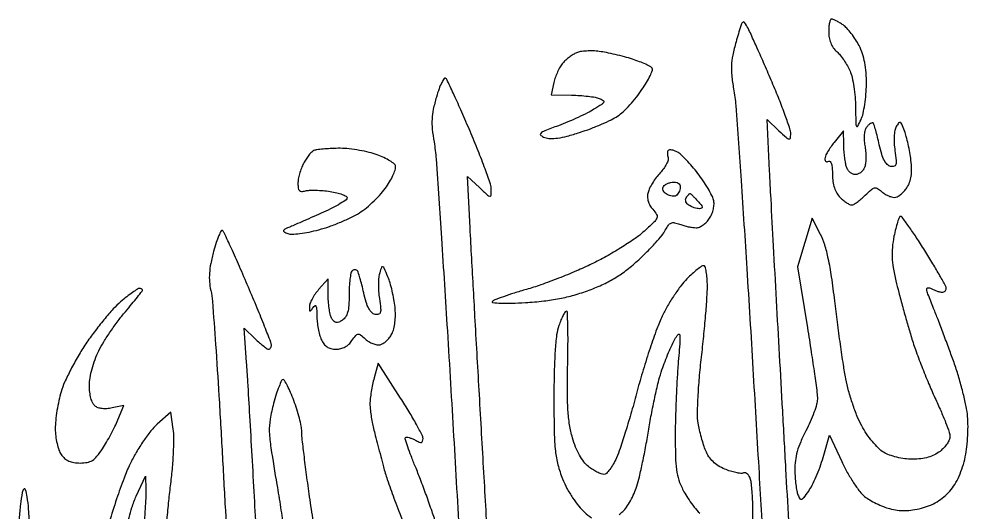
# Model space of a CAD drawing. Extents: x 0.5 to 33.1, y 0.3 to 33.5.
# Drawn here: x 0.54 to 21.72, y 22.49 to 33.5 of the extents above; entities that cross this region are included whole.
import ezdxf

# ---------------------------------------------------------------- set-up
doc = ezdxf.new("R2010")
doc.units = 0
doc.header["$MEASUREMENT"] = 0

msp = doc.modelspace()

# ---------------------------------------------------------------- linework, layer by layer
for points in [[(18.677776, 33.5016, 0.305093), (18.652257, 33.48443, 0.039502), (18.631322, 33.418472, 0.035193), (18.616757, 33.327071, 0.021919), (18.612, 33.218612, 0.044733), (18.623766, 33.087363, 0.052027), (18.658713, 32.967087, 0.054665), (18.715738, 32.861692, 0.059519), (18.792876, 32.774462, -0.040143), (18.870482, 32.693255, -0.020782), (18.954467, 32.580673, -0.020523), (19.031662, 32.457087, -0.029233), (19.088976, 32.341067, -0.046026), (19.133823, 32.200293, -0.016415), (19.172371, 31.992684, -0.016127), (19.199981, 31.760811, -0.018335), (19.211071, 31.537367, 0.002027), (19.217144, 31.179812, 0.099379), (19.232535, 31.110704, 0.625634), (19.260083, 31.109728, 0.014682), (19.334155, 31.2597, 0.051993), (19.379202, 31.393167, 0.017516), (19.417352, 31.595257, 0.01721), (19.444184, 31.823278, 0.01889), (19.454184, 32.04562, 0.019366), (19.44598, 32.305507, 0.029533), (19.41688, 32.529252, 0.033186), (19.365451, 32.72676, 0.037684), (19.289933, 32.90718, 0.025371), (19.211707, 33.043023, 0.021268), (19.11567, 33.178765, 0.021798), (19.017065, 33.295394, 0.053637), (18.932709, 33.369109, 0.014972), (18.855465, 33.419835, 0.017962), (18.779795, 33.462681, 0.01687), (18.714258, 33.49398, 0.103319)], [(13.4937, 32.778586, 0.024263), (13.351727, 32.78973, 0.022182), (13.205002, 32.787597, 0.022791), (13.074184, 32.773881, 0.064515), (12.9861, 32.748657, 0.038174), (12.911282, 32.709319, 0.020914), (12.825879, 32.650617, 0.020735), (12.743674, 32.583393, 0.030949), (12.678265, 32.517535, 0.049405), (12.62091, 32.437426, 0.023883), (12.563189, 32.325156, 0.023416), (12.513715, 32.201398, 0.031024), (12.481194, 32.08455), (12.422756, 31.8096), (12.873628, 31.803654, -0.01275), (13.058653, 31.796492, -0.013024), (13.241759, 31.779925, -0.012878), (13.399778, 31.757329, -0.051697), (13.4937, 31.731225, -0.048164), (13.580151, 31.68724, -0.382795), (13.591248, 31.647567, -0.134178), (13.547234, 31.597909, -0.007762), (13.373871, 31.488421, -0.020929), (13.228034, 31.407624, -0.008266), (13.021232, 31.308354, -0.008164), (12.794011, 31.208329, -0.010121), (12.579266, 31.123027, 0.004645), (12.275053, 31.006026, 0.084088), (12.186217, 30.952262, 0.473842), (12.187378, 30.908002, 0.076461), (12.27423, 30.859769, 0.084668), (12.399177, 30.836337, 0.039809), (12.563673, 30.846736, 0.029468), (12.776043, 30.890145, 0.01264), (13.053866, 30.971788, 0.012785), (13.295287, 31.056284, 0.01137), (13.541803, 31.156172, 0.011491), (13.759442, 31.256169, 0.034126), (13.901731, 31.337998, 0.041397), (14.024088, 31.43551, 0.017428), (14.172176, 31.585108, 0.017102), (14.320195, 31.756876, 0.02135), (14.444974, 31.92645, 0.014091), (14.547035, 32.08798, 0.020959), (14.626243, 32.235268, 0.016935), (14.680583, 32.357726, 0.238721), (14.676629, 32.40418, 0.136555), (14.640252, 32.437784, 0.012591), (14.528637, 32.491587, 0.015502), (14.389608, 32.549223, 0.011545), (14.232955, 32.604445, 0.012514), (14.054796, 32.657764, 0.008606), (13.850446, 32.709629, 0.008681), (13.651929, 32.752769, 0.017444)], [(19.604626, 31.183574, 0.269606), (19.582806, 31.189348, 0.069339), (19.547977, 31.174358, 0.051444), (19.506735, 31.143156, 0.031907), (19.465019, 31.098957, 0.095408), (19.426237, 31.028386, 0.050493), (19.405213, 30.93039, 0.043201), (19.40237, 30.812441, 0.030809), (19.418699, 30.681268, -0.025326), (19.435782, 30.555313, -0.021396), (19.441345, 30.42095, -0.021939), (19.435766, 30.297825, -0.0546), (19.418034, 30.209555, -0.073403), (19.385112, 30.14207, -0.06773), (19.333329, 30.084863, -0.07154), (19.271285, 30.04622, -0.103922), (19.208366, 30.033, -0.108013), (19.144411, 30.046979, -0.07988), (19.08405, 30.087377, -0.073115), (19.034913, 30.14869, -0.067048), (19.003722, 30.22335, -0.026214), (18.983815, 30.317015, -0.010999), (18.966462, 30.444764, -0.010847), (18.95385, 30.582493, -0.013863), (18.948513, 30.7098), (18.944315, 31.0059), (18.736278, 30.7521, 0.019443), (18.656608, 30.646809, 0.022359), (18.589228, 30.540323, 0.022176), (18.540733, 30.44605, 0.107149), (18.52782, 30.387557, 0.082081), (18.534016, 30.349167, 0.161385), (18.552375, 30.324704, 0.183325), (18.579814, 30.317862, 0.109258), (18.612, 30.3291, -0.369423), (18.646062, 30.323807, -0.106919), (18.67346, 30.273157, -0.051222), (18.691213, 30.175858, -0.019531), (18.6966, 30.037993, 0.032256), (18.707035, 29.876411, 0.047497), (18.738592, 29.737832, 0.053687), (18.791515, 29.621237, 0.063091), (18.8658, 29.5254, 0.023889), (18.937069, 29.460634, 0.027202), (19.011278, 29.405902, 0.027912), (19.078481, 29.366953, 0.117908), (19.123445, 29.3562, 0.132641), (19.170549, 29.368919, 0.022487), (19.249523, 29.419813, 0.023196), (19.339052, 29.489844, 0.018805), (19.428447, 29.572756, -0.015603), (19.56021, 29.696542, -0.124039), (19.633885, 29.734541, -0.194556), (19.700672, 29.724108, -0.049114), (19.790813, 29.657356, 0.041487), (19.856886, 29.606852, 0.03412), (19.934751, 29.564162, 0.035365), (20.012178, 29.53479, 0.0731), (20.076061, 29.5254, 0.117248), (20.139492, 29.540482, 0.046656), (20.215758, 29.588308, 0.042848), (20.29182, 29.657619, 0.041554), (20.355819, 29.739555, 0.053631), (20.418641, 29.862352, 0.053948), (20.453756, 29.995459, 0.044781), (20.463339, 30.153318, 0.022417), (20.448605, 30.352905, 0.013942), (20.423328, 30.524328, 0.010808), (20.386604, 30.70939, 0.010958), (20.344792, 30.88067, 0.025749), (20.304287, 31.0059, 0.009533), (20.243657, 31.156217, 0.17118), (20.209054, 31.193999, 0.370157), (20.173787, 31.186156, 0.03319), (20.120387, 31.104037, 0.084725), (20.089585, 31.017283, 0.029039), (20.074352, 30.88431, 0.027122), (20.074077, 30.728811, 0.024101), (20.090332, 30.567871, -0.009196), (20.119278, 30.347251, -0.09468), (20.112267, 30.256054, -0.275208), (20.073234, 30.218345, -0.105712), (19.994844, 30.216747, -0.1508), (19.919531, 30.256879, -0.074381), (19.854705, 30.345164, -0.048601), (19.796777, 30.486995, -0.018028), (19.742419, 30.695892, 0.005815), (19.701398, 30.870968, 0.008397), (19.660743, 31.024677, 0.00491), (19.623274, 31.152479, 0.123216)], [(7.662379, 30.618521, 0.008848), (7.490216, 30.612793, 0.010463), (7.327755, 30.601095, 0.009414), (7.191528, 30.585824, 0.0631), (7.12577, 30.568578, 0.098826), (7.076074, 30.536051, 0.02751), (7.013073, 30.466948, 0.026628), (6.948924, 30.379149, 0.02513), (6.89312, 30.283358, 0.029579), (6.845205, 30.175514, 0.021909), (6.804754, 30.051441, 0.022294), (6.77685, 29.930503, 0.045577), (6.768, 29.833621, 0.034514), (6.775242, 29.728826, 0.167037), (6.801821, 29.676374, 0.204697), (6.851304, 29.657356, 0.054781), (6.936565, 29.669921, -0.054421), (7.026441, 29.683233, -0.015534), (7.167631, 29.684255, -0.015445), (7.328105, 29.675467, -0.015814), (7.486465, 29.656817, -0.020214), (7.63259, 29.628825, -0.031154), (7.755783, 29.591796, -0.031921), (7.84605, 29.551692, -0.279152), (7.8678, 29.515771, -0.247363), (7.844941, 29.472393, -0.013804), (7.71248, 29.386889, -0.018662), (7.541668, 29.291729, -0.012346), (7.33905, 29.194784, -0.000978), (7.121106, 29.097555, -0.000988), (6.903492, 29.001498, -0.000962), (6.71364, 28.918578, -0.004014), (6.5988, 28.869776, 0.009749), (6.475237, 28.815585, 0.194658), (6.447588, 28.786112, 0.379324), (6.45794, 28.758284, 0.025876), (6.540706, 28.719541, 0.10824), (6.632183, 28.703798, 0.018851), (6.807802, 28.718393, 0.019649), (7.01653, 28.752057, 0.01629), (7.235604, 28.803762, 0.01899), (7.46944, 28.876693, 0.013681), (7.724547, 28.974955, 0.013851), (7.962341, 29.081925, 0.028904), (8.139698, 29.180717, 0.031009), (8.296194, 29.294344, 0.018831), (8.467042, 29.446521, 0.018839), (8.625752, 29.610917, 0.031351), (8.744876, 29.762069, 0.022848), (8.834408, 29.905168, 0.02916), (8.902782, 30.044896, 0.029657), (8.94477, 30.16455, 0.162558), (8.941791, 30.232031, 0.145911), (8.899877, 30.286464, 0.026394), (8.791357, 30.356338, 0.02647), (8.651182, 30.4269, 0.021261), (8.493795, 30.48811, 0.027089), (8.308661, 30.540192, 0.016121), (8.083603, 30.582968, 0.016113), (7.855862, 30.611206, 0.026683)], [(15.236414, 30.536097, 0.034294), (15.173442, 30.564433, 0.045243), (15.112705, 30.580841, 0.05266), (15.062403, 30.584277, 0.189308), (15.033452, 30.571652, 0.129284), (15.018224, 30.545558, 0.0584), (15.012085, 30.506126, 0.052261), (15.01513, 30.460505, 0.048872), (15.027547, 30.415418, -0.170019), (15.029248, 30.357968, -0.041858), (14.992729, 30.269353, -0.038063), (14.931157, 30.169072, -0.030177), (14.850476, 30.070733, 0.026678), (14.763038, 29.965663, 0.022066), (14.681206, 29.845172, 0.022624), (14.615946, 29.727741, 0.054075), (14.581431, 29.634335, 0.063972), (14.569793, 29.536274, 0.067587), (14.58376, 29.440356, 0.064188), (14.623831, 29.347596, 0.049628), (14.689223, 29.258871, -0.052818), (14.773027, 29.143637, -0.236958), (14.777712, 29.062831, -0.102884), (14.712398, 28.969872, -0.006734), (14.468373, 28.74714, -0.031311), (14.270521, 28.592397, -0.011874), (13.976574, 28.400906, -0.011706), (13.646242, 28.207255, -0.014022), (13.326273, 28.041171, -0.011908), (12.983397, 27.885196, -0.007882), (12.582832, 27.721785, -0.007935), (12.188372, 27.575238, -0.015252), (11.8671, 27.47256, 0.006305), (11.595706, 27.391146, 0.008913), (11.356339, 27.311322, 0.005676), (11.158563, 27.238892, 0.114416), (11.1057, 27.203477, 0.627829), (11.115541, 27.177997, 0.012407), (11.295598, 27.167874, 0.014644), (11.540184, 27.167368, 0.007695), (11.844, 27.180321, 0.01349), (12.252552, 27.215123, 0.020233), (12.606276, 27.269459, 0.021642), (12.935867, 27.348773, 0.019259), (13.270664, 27.458959, 0.020431), (13.588088, 27.592161, 0.027951), (13.860941, 27.739124, 0.028133), (14.114343, 27.914801, 0.021116), (14.372945, 28.134694, 0.010873), (14.56482, 28.320245, 0.011463), (14.745014, 28.510792, 0.011155), (14.892686, 28.68182, 0.049676), (14.966478, 28.791872, -0.033251), (15.035978, 28.903251, -0.137696), (15.097408, 28.952197, -0.149889), (15.172269, 28.959824, -0.041848), (15.286755, 28.926944, 0.021973), (15.377483, 28.89694, 0.016396), (15.479797, 28.871614, 0.016648), (15.577969, 28.854096, 0.035836), (15.654557, 28.8486, 0.104175), (15.726507, 28.863755, 0.049447), (15.809377, 28.910547, 0.046024), (15.889634, 28.97881, 0.048529), (15.954476, 29.059484, 0.047279), (16.006421, 29.157923, 0.044282), (16.040323, 29.266534, 0.046337), (16.053398, 29.373664, 0.068795), (16.043173, 29.467506, 0.057639), (16.004929, 29.568786, 0.014701), (15.919823, 29.722517, 0.014784), (15.811577, 29.89343, 0.014496), (15.692738, 30.058796, 0.0133), (15.566117, 30.215787, 0.014405), (15.434548, 30.361591, 0.014009), (15.31506, 30.479759, 0.065201)], [(15.154596, 29.8638, -0.059009), (15.227667, 29.855146, -0.136471), (15.275566, 29.82854, -0.158752), (15.298538, 29.784157, -0.08881), (15.297653, 29.72276, -0.049631), (15.280916, 29.666824, -0.049633), (15.253484, 29.615283, -0.054229), (15.220103, 29.575381, -0.115301), (15.1857, 29.554936, -0.092152), (15.144942, 29.549904, -0.04214), (15.091703, 29.557687, -0.03983), (15.035373, 29.575671, -0.043898), (14.984511, 29.601917, -0.07851), (14.944359, 29.637191, -0.089765), (14.919247, 29.681644, -0.099611), (14.912848, 29.728194, -0.123527), (14.926054, 29.769741, -0.105823), (14.96063, 29.805798, -0.051312), (15.017168, 29.83617, -0.047649), (15.085099, 29.856828, -0.050037)], [(15.515981, 29.61, -0.186453), (15.530817, 29.604268, -0.006157), (15.578049, 29.560298, -0.010981), (15.632869, 29.505638, -0.007335), (15.6933, 29.4408, -0.015378), (15.765943, 29.355392, -0.118744), (15.788022, 29.30821, -0.354808), (15.774542, 29.282355, -0.10518), (15.727562, 29.272895, -0.048069), (15.673617, 29.278688, -0.02648), (15.609368, 29.295503, -0.026165), (15.545435, 29.319658, -0.037781), (15.492111, 29.348037, -0.078477), (15.451959, 29.383342, -0.089711), (15.426847, 29.42782, -0.099558), (15.420447, 29.474388, -0.123544), (15.433654, 29.515941, -0.017332), (15.457684, 29.551968, -0.024026), (15.481817, 29.58237, -0.02199), (15.503404, 29.604948, -0.193323)], [(20.216393, 29.1024, 0.308268), (20.18933, 29.083962, 0.013745), (20.148789, 28.971931, 0.019083), (20.107301, 28.828496, 0.012018), (20.069345, 28.65825, 0.024021), (20.032668, 28.411051, 0.035658), (20.026546, 28.192316, 0.032185), (20.051747, 27.95913, 0.015447), (20.112422, 27.6642, 0.00554), (20.177021, 27.40568, 0.002731), (20.264566, 27.078441, 0.002709), (20.359147, 26.739709, 0.00395), (20.446468, 26.442325, 0.012457), (20.548225, 26.133627, 0.006692), (20.688256, 25.757863, 0.00666), (20.841372, 25.378279, 0.010373), (20.984381, 25.055864, -0.007511), (21.112609, 24.771179, -0.009799), (21.220847, 24.5068, -0.007693), (21.303215, 24.283651, -0.084757), (21.3192, 24.19003, -0.108896), (21.303689, 24.119655, -0.041247), (21.25372, 24.031633, -0.038409), (21.181585, 23.941612, -0.038007), (21.096291, 23.86334, -0.050957), (20.973079, 23.785285, -0.046256), (20.83262, 23.730739, -0.041527), (20.67068, 23.69876, -0.028199), (20.482941, 23.688316, -0.031166), (20.309034, 23.699308, -0.027716), (20.130762, 23.731905, -0.028824), (19.967208, 23.781406, -0.049063), (19.838659, 23.843436, -0.05903), (19.724761, 23.93285, -0.023281), (19.590049, 24.080156, -0.022653), (19.457789, 24.254527, -0.026303), (19.348785, 24.431908, -0.02912), (19.24985, 24.641946, -0.014293), (19.147515, 24.919361, -0.01413), (19.057328, 25.214505, -0.019939), (18.99506, 25.482339, -0.008692), (18.940999, 25.79507, -0.00304), (18.873828, 26.2465, -0.003018), (18.805927, 26.744184, -0.003522), (18.747628, 27.217648, 0.00738), (18.677216, 27.755248, 0.016597), (18.60433, 28.159958, 0.021713), (18.52399, 28.468417, 0.045213), (18.42994, 28.698148), (18.241991, 29.0601), (18.077577, 28.519047), (17.913164, 27.977993), (18.137275, 26.615547, -0.002539), (18.222997, 26.077368, -0.003382), (18.295086, 25.587501, -0.00239), (18.350744, 25.176397, -0.034238), (18.359793, 25.029041, -0.067607), (18.342993, 24.911626, -0.017434), (18.284114, 24.72907, -0.017419), (18.201667, 24.523657, -0.016934), (18.1044, 24.3225, 0.019706), (17.98747, 24.077218, 0.032419), (17.910716, 23.860668, 0.036461), (17.868572, 23.655838, 0.036303), (17.856546, 23.446759, 0.013764), (17.863476, 23.284355, 0.013515), (17.879347, 23.121583, 0.013515), (17.900962, 22.979768, 0.048895), (17.925817, 22.892012, 0.045831), (17.968049, 22.807896, 0.353697), (18.006819, 22.794444, 0.143543), (18.056444, 22.83071, 0.008945), (18.165702, 22.978482, 0.038606), (18.243537, 23.10786, 0.014443), (18.332971, 23.300047, 0.014209), (18.418756, 23.515925, 0.01673), (18.487192, 23.724977), (18.632121, 24.223515), (18.905392, 23.633542, 0.018579), (19.027296, 23.394105, 0.018159), (19.167512, 23.162501, 0.018392), (19.305251, 22.968536, 0.062585), (19.413975, 22.858471, 0.034328), (19.527375, 22.781241, 0.01899), (19.675174, 22.702163, 0.018861), (19.831723, 22.633079, 0.028718), (19.972724, 22.586282, 0.032765), (20.143135, 22.552176, 0.036472), (20.310505, 22.542271, 0.034341), (20.485938, 22.55677, 0.023896), (20.680849, 22.596056, 0.035289), (20.863046, 22.655873, 0.037887), (21.030547, 22.739594, 0.038538), (21.180945, 22.846124, 0.039255), (21.312215, 22.973869, 0.041881), (21.424468, 23.125642, 0.03203), (21.521509, 23.307984, 0.029819), (21.600883, 23.515448, 0.02528), (21.660151, 23.742586, 0.023127), (21.695984, 23.966847, 0.015838), (21.716726, 24.223877, 0.015926), (21.721058, 24.478637, 0.025542), (21.70674, 24.695519, 0.02437), (21.668975, 24.921308, 0.009954), (21.596708, 25.223999, 0.009821), (21.506038, 25.546702, 0.012376), (21.408936, 25.841391, 0.002605), (21.300317, 26.140567, 0.001812), (21.174677, 26.477318, 0.001828), (21.051753, 26.799609, 0.003778), (20.95288, 27.050359, -0.003922), (20.828433, 27.366235, -0.060715), (20.800053, 27.47918, -0.441644), (20.82712, 27.51087, -0.131642), (20.897117, 27.494509, 0.021107), (20.963904, 27.462314, 0.019795), (21.034596, 27.435107, 0.020216), (21.099186, 27.416016, 0.061818), (21.144438, 27.4104, 0.093487), (21.178855, 27.416892, 0.096466), (21.208115, 27.435449, 0.099138), (21.227699, 27.463136, 0.104882), (21.2346, 27.495673, 0.126074), (21.219872, 27.553154, 0.003501), (21.093742, 27.779361, 0.006982), (20.938828, 28.043989, 0.004713), (20.755083, 28.341673, 0.005207), (20.567004, 28.633274, 0.008225), (20.399042, 28.878936, 0.00315), (20.251513, 29.084515, 0.239962)], [(8.775262, 27.757025, 0.004733), (8.695392, 27.945533, 0.178692), (8.66394, 27.978368, 0.436932), (8.6357, 27.967396, 0.015843), (8.592193, 27.846195, 0.055571), (8.571272, 27.744002, 0.019551), (8.563511, 27.594305, 0.019131), (8.567769, 27.427701, 0.021263), (8.584843, 27.267729, -0.009226), (8.61371, 27.04761, -0.094859), (8.606667, 26.956566, -0.27519), (8.567631, 26.918915, -0.105519), (8.489244, 26.917347, -0.1508), (8.413931, 26.957479, -0.074381), (8.349105, 27.045764, -0.048601), (8.291177, 27.187595, -0.018028), (8.236819, 27.396492, 0.007641), (8.194921, 27.572418, 0.01056), (8.151602, 27.728818, 0.007415), (8.110969, 27.857366, 0.116628), (8.086971, 27.896229, 0.126885), (8.063026, 27.910355, 0.10125), (8.03304, 27.912721, 0.09012), (8.001556, 27.902884, 0.076935), (7.97355, 27.8822, 0.152831), (7.948634, 27.834079, 0.013997), (7.928738, 27.699209, 0.017071), (7.914727, 27.533457, 0.012549), (7.9101, 27.349125, -0.015327), (7.902887, 27.113882, -0.049951), (7.877911, 26.960213, -0.079008), (7.831881, 26.85676, -0.108994), (7.759642, 26.785675, -0.040893), (7.681061, 26.744917, -0.13491), (7.623709, 26.737505, -0.156266), (7.575692, 26.760682, -0.060964), (7.528287, 26.8182, -0.080608), (7.496741, 26.891451, -0.020035), (7.469988, 27.019654, -0.019962), (7.450889, 27.170747, -0.018851), (7.443422, 27.3258), (7.439453, 27.7065), (7.230627, 27.469132, 0.027315), (7.150799, 27.367729, 0.028305), (7.083523, 27.259388, 0.029485), (7.03647, 27.159478, 0.097868), (7.023095, 27.088432, 0.012089), (7.025777, 27.007731, 0.342147), (7.038676, 26.992926, 0.295887), (7.058258, 27.000761, 0.010276), (7.1064, 27.072, -0.1063), (7.144082, 27.109671, -0.459803), (7.170604, 27.1018, -0.093879), (7.185906, 27.037358, -0.010448), (7.189705, 26.885631, 0.026152), (7.197371, 26.749919, 0.019312), (7.21946, 26.601087, 0.019624), (7.251388, 26.461715, 0.040793), (7.28918, 26.356881, 0.05279), (7.347663, 26.257751, 0.088019), (7.417927, 26.191405, 0.089453), (7.505869, 26.153944, 0.056127), (7.617261, 26.1414, 0.060775), (7.722016, 26.15418, 0.061824), (7.81998, 26.191759, 0.061913), (7.905663, 26.252086, 0.061263), (7.974317, 26.33175, -0.018512), (8.058263, 26.447869, -0.200658), (8.107632, 26.475599, -0.196735), (8.162586, 26.460225, -0.017714), (8.274441, 26.366635, 0.047549), (8.35188, 26.309323, 0.043037), (8.441316, 26.265448, 0.045651), (8.528849, 26.240389, 0.094741), (8.599631, 26.240484, 0.093663), (8.666003, 26.266766, 0.043581), (8.739959, 26.323096, 0.041123), (8.809582, 26.397746, 0.045245), (8.863589, 26.480549, 0.060485), (8.906727, 26.592872, 0.031977), (8.933773, 26.739887, 0.029373), (8.943674, 26.906742, 0.026175), (8.93468, 27.080225, 0.018697), (8.910469, 27.25016, 0.013105), (8.871085, 27.439466, 0.013246), (8.823735, 27.619031, 0.026755)], [(3.230028, 27.495, 0.147049), (3.187758, 27.482294, 0.009053), (3.078331, 27.40709, 0.012822), (2.950014, 27.310378, 0.00911), (2.81103, 27.195733, 0.030909), (2.647476, 27.037222, 0.011804), (2.439294, 26.797766, 0.011636), (2.224812, 26.526358, 0.013999), (2.036511, 26.261199, 0.015173), (1.864377, 25.98613, 0.012756), (1.698534, 25.68493, 0.012949), (1.561198, 25.401999, 0.034346), (1.482609, 25.191511, 0.019992), (1.433175, 24.996851, 0.013319), (1.391496, 24.770485, 0.01342), (1.362772, 24.548369, 0.025448), (1.3536, 24.368269, 0.02957), (1.363256, 24.205129, 0.02656), (1.392141, 24.038211, 0.027567), (1.434467, 23.890786, 0.069188), (1.485297, 23.791424, 0.062349), (1.562418, 23.706204, 0.072974), (1.65445, 23.647859, 0.065668), (1.767338, 23.614396, 0.039278), (1.907097, 23.6034, 0.045175), (2.067034, 23.61788, 0.096715), (2.18198, 23.662915, 0.080895), (2.283943, 23.753737, 0.024808), (2.406173, 23.92065, 0.013961), (2.496018, 24.065704, 0.00873), (2.593408, 24.240155, 0.00876), (2.683414, 24.415518, 0.015746), (2.750116, 24.562826), (2.885085, 24.887751), (2.623477, 24.830293, -0.036069), (2.506749, 24.813355, -0.047107), (2.398949, 24.815744, -0.05386), (2.307142, 24.836652, -0.090544), (2.238435, 24.875276, -0.112364), (2.188911, 24.939845, -0.041582), (2.149655, 25.048269, -0.036921), (2.123662, 25.1831, -0.029169), (2.115, 25.331448, -0.0422), (2.129426, 25.502063, -0.024028), (2.173977, 25.704382, -0.023145), (2.241334, 25.913883, -0.026243), (2.325413, 26.107422, -0.02266), (2.433156, 26.301123, -0.011244), (2.586167, 26.537019, -0.011136), (2.75605, 26.774891, -0.016032), (2.917613, 26.976941, 0.003651), (3.063948, 27.150934, 0.005685), (3.18725, 27.303225, 0.001968), (3.291194, 27.435702, 0.166862), (3.2994, 27.459608, 0.18794), (3.294135, 27.473121, 0.089223), (3.279022, 27.484604, 0.069043), (3.256576, 27.49239, 0.049044)]]:
    msp.add_lwpolyline(points, format="xyb", close=True)
for points in [[(17.764782, 21.5307, 0.000229), (17.721906, 22.313862, 0.000074), (17.657578, 23.475971, 0.000074), (17.585611, 24.769187, 0.000082), (17.51592, 26.0145, -0.000235), (17.448164, 27.231881, -0.000239), (17.382006, 28.441198, -0.000232), (17.325519, 29.491916, -0.000997), (17.293424, 30.1176), (17.237123, 31.2597), (17.501562, 31.011222, 0.005643), (17.6673, 30.858973, 0.117936), (17.726042, 30.827115, 0.435428), (17.757055, 30.846524, 0.047601), (17.766, 30.940269, 0.081113), (17.747508, 31.053506, 0.005946), (17.643358, 31.352072, 0.008165), (17.508408, 31.706447, 0.006093), (17.348497, 32.092862, 0.001718), (17.179952, 32.482787, 0.002069), (17.018801, 32.847988, 0.001763), (16.880739, 33.154482, 0.013968), (16.812409, 33.294259, 0.030357), (16.734301, 33.423587, 0.487307), (16.69012, 33.426236, 0.10995), (16.64867, 33.351217, 0.003054), (16.545624, 32.992407, 0.016143), (16.471771, 32.692269, 0.039155), (16.442047, 32.466171, 0.040075), (16.448268, 32.241338, 0.017638), (16.490722, 31.946564, -0.026653), (16.538074, 31.569788, -0.000713), (16.655663, 29.899883, -0.001488), (16.78524, 27.936426, -0.001018), (16.92121, 25.706072, -0.000168), (17.05047, 23.499636, -0.000268), (17.15935, 21.612895, -0.000049), (17.254469, 19.946285, -0.014229)], [(11.012719, 21.714019, 0.000426), (10.917167, 23.3919, -0.000189), (10.817502, 25.127547, -0.000221), (10.724282, 26.774578, -0.000195), (10.646626, 28.167189, -0.001357), (10.610749, 28.8486), (10.553723, 29.9907), (10.818162, 29.742222, 0.003935), (10.998584, 29.575343, 0.139478), (11.049293, 29.550132, 0.440686), (11.076817, 29.57088, 0.023676), (11.0826, 29.69295, 0.081102), (11.061808, 29.820293, 0.005842), (10.943837, 30.158753, 0.008073), (10.791149, 30.560484, 0.006012), (10.610216, 30.998928, 0.002733), (10.424194, 31.428254, 0.004069), (10.256311, 31.801709, 0.001813), (10.109498, 32.118281, 0.082007), (10.068778, 32.177608, 0.467913), (10.033212, 32.175127, 0.039122), (9.978391, 32.085232, 0.030582), (9.917325, 31.94407, 0.016058), (9.858045, 31.762159, 0.0187), (9.789367, 31.488071, 0.038742), (9.760636, 31.269452, 0.038152), (9.765764, 31.0469, 0.017599), (9.804633, 30.759651, -0.02517), (9.849917, 30.382073, -0.000604), (9.969683, 28.618961, -0.001321), (10.102175, 26.550779, -0.000897), (10.242559, 24.1956, 0.000322), (10.37823, 21.874526, 0.000534)], [(5.840752, 21.992272, 0.001843), (5.79701, 22.852431, 0.000463), (5.746516, 23.762584, 0.000496), (5.695457, 24.652067, 0.000469), (5.650103, 25.416368, 0.002339), (5.622233, 25.8453), (5.569182, 26.6067), (5.81367, 26.37405, 0.011156), (5.911606, 26.284934, 0.015414), (6.003619, 26.209741, 0.011952), (6.082472, 26.152197, 0.152801), (6.116979, 26.1414, 0.151549), (6.139412, 26.148359, 0.098353), (6.158521, 26.167945, 0.08127), (6.171412, 26.197215, 0.063249), (6.1758, 26.231765, 0.093351), (6.163541, 26.296855, 0.001484), (6.025193, 26.648022, 0.003856), (5.859584, 27.05557, 0.00254), (5.663096, 27.521915, 0.002309), (5.462122, 27.98627, 0.00351), (5.282796, 28.387723, 0.001323), (5.125417, 28.731093, 0.086712), (5.088425, 28.78454, 0.497815), (5.05658, 28.780332, 0.026299), (5.003388, 28.67378, 0.024505), (4.944278, 28.517424, 0.013105), (4.885951, 28.31924, 0.015667), (4.823261, 28.049909, 0.031265), (4.793859, 27.833197, 0.037331), (4.794297, 27.64195, 0.037221), (4.823156, 27.4527, -0.037632), (4.860003, 27.209724, -0.001276), (4.930322, 26.244506, -0.0024), (5.005014, 25.103595, -0.001671), (5.07885, 23.8149, 0.000766), (5.149433, 22.542702, 0.001219), (5.214142, 21.454535, 0.000238)], [(16.92, 22.143673), (16.918845, 22.598586, 0.00959), (16.914768, 22.786282, 0.009532), (16.903494, 22.974065, 0.009422), (16.887423, 23.137747, 0.036345), (16.868209, 23.237996, 0.056704), (16.841045, 23.306941, 0.087184), (16.801687, 23.357389, 0.114081), (16.756004, 23.382772, 0.163018), (16.710039, 23.380784, -0.118029), (16.648691, 23.372674, -0.025692), (16.542504, 23.389256, -0.02542), (16.418609, 23.421832, -0.021963), (16.292331, 23.468194, -0.040837), (16.148937, 23.542374, -0.051731), (16.03137, 23.634073, -0.053764), (15.938603, 23.744749, -0.049993), (15.86892, 23.875305, -0.019885), (15.821033, 24.006249, -0.01054), (15.77165, 24.17188, -0.010473), (15.728207, 24.343642, -0.015957), (15.698421, 24.494547, -0.045588), (15.684177, 24.692452, -0.007975), (15.697347, 25.066359, -0.008595), (15.727427, 25.505772, -0.00762), (15.773556, 25.961944, 0.004159), (15.823798, 26.426628, 0.004172), (15.866247, 26.891606, 0.004078), (15.896579, 27.29777, 0.016598), (15.9048, 27.545347, 0.016823), (15.898901, 27.72063, 0.02743), (15.880777, 27.868282, 0.026261), (15.855016, 27.978558, 0.333832), (15.82302, 28.0026, 0.15251), (15.776356, 27.988028, 0.014563), (15.679127, 27.916464, 0.017513), (15.566287, 27.821682, 0.012933), (15.448012, 27.709372, 0.034947), (15.31736, 27.559059, 0.015367), (15.165202, 27.343626, 0.015121), (15.017167, 27.104311, 0.019612), (14.897018, 26.876044, 0.023128), (14.777749, 26.593188, 0.007463), (14.626942, 26.163954, 0.007424), (14.473221, 25.680899, 0.008262), (14.33958, 25.210348, -0.004834), (14.212922, 24.752461, -0.005174), (14.080173, 24.307421, -0.00492), (13.958416, 23.92741, -0.024145), (13.877311, 23.717177, -0.025531), (13.806251, 23.576423, -0.034333), (13.727154, 23.457576, -0.036649), (13.651179, 23.372529, -0.194501), (13.594466, 23.3496, -0.092661), (13.533557, 23.360986, -0.025584), (13.444282, 23.400933, -0.024917), (13.34594, 23.457465, -0.023747), (13.252059, 23.524351, -0.063294), (13.149837, 23.628125, -0.035646), (13.052776, 23.776213, -0.031761), (12.965856, 23.958278, -0.024756), (12.894289, 24.165584, -0.032082), (12.830254, 24.453607, -0.022489), (12.793875, 24.784038, -0.016308), (12.780214, 25.20989, -0.006042), (12.78779, 25.809789, 0.004525), (12.794863, 26.261379, 0.007549), (12.791638, 26.641539, 0.002277), (12.782514, 26.965698, 0.404954), (12.760011, 26.987456, 0.256998), (12.732276, 26.972156, 0.018849), (12.687041, 26.894224, 0.022544), (12.638391, 26.79172, 0.014929), (12.591491, 26.67015, 0.054152), (12.541853, 26.458289, 0.013478), (12.508043, 26.103418, 0.011473), (12.486954, 25.636052, 0.005663), (12.480522, 25.0416, 0.004204), (12.487299, 24.281174, 0.022602), (12.513154, 23.868128, 0.038008), (12.569567, 23.56448, 0.030504), (12.674361, 23.248954, 0.027155), (12.772473, 23.038338, 0.023559), (12.897187, 22.82903, 0.024391), (13.033544, 22.643278, 0.042088), (13.1664, 22.505202, 0.022109), (13.317642, 22.383816, 0.056783)], [(10.496037, 19.916576, 0.000018), (10.604534, 18.145953, 0.174305)], [(13.934446, 22.455691, 0.027495), (14.019687, 22.525475, 0.057503), (14.100383, 22.61843, 0.023405), (14.188529, 22.761161, 0.022786), (14.269889, 22.925016, 0.026949), (14.331048, 23.086801, 0.019666), (14.388123, 23.29447, 0.005571), (14.460545, 23.621795, 0.005604), (14.534147, 23.993673, 0.005898), (14.598076, 24.360821, -0.007668), (14.663971, 24.731497, -0.006864), (14.743496, 25.113981, -0.006899), (14.824368, 25.455492, -0.021264), (14.89196, 25.682961, -0.009466), (14.959711, 25.868392, -0.007806), (15.038752, 26.06354, -0.007898), (15.116942, 26.240408, -0.020788), (15.180151, 26.36374, -0.050604), (15.25472, 26.469013, -0.64707), (15.288909, 26.458614, -0.05044), (15.292467, 26.322481, -0.001819), (15.251705, 25.803, 0.006887), (15.226527, 25.434215, 0.003899), (15.205668, 24.986874, 0.003892), (15.191664, 24.535499, 0.00639), (15.187669, 24.1533, 0.007726), (15.196267, 23.669813, 0.034647), (15.225218, 23.388344, 0.051472), (15.286632, 23.170358, 0.03354), (15.399169, 22.934094, 0.02314), (15.49598, 22.778939, 0.018621), (15.61364, 22.621356, 0.019004), (15.73349, 22.483767, 0.044912)], [(9.862835, 22.217065, 0.006151), (9.760735, 22.524676, 0.003824), (9.633777, 22.883103, 0.003836), (9.503088, 23.234845, 0.006927), (9.389859, 23.520596, -0.006549), (9.294883, 23.759756, -0.010423), (9.220628, 23.966977, -0.004603), (9.16357, 24.142662, -0.279512), (9.171135, 24.173535, -0.233592), (9.195548, 24.1818, -0.034302), (9.248231, 24.171061, -0.032772), (9.31316, 24.148444, -0.022676), (9.383354, 24.114878, 0.020057), (9.476424, 24.069772, 0.148009), (9.524874, 24.064063, 0.283059), (9.551183, 24.087525, 0.072838), (9.5598, 24.146364, 0.120565), (9.540064, 24.227021, 0.00628), (9.412921, 24.463959, 0.009642), (9.25134, 24.743344, 0.006834), (9.059788, 25.05072), (8.559776, 25.829159), (8.46806, 25.49883, 0.015931), (8.432899, 25.354506, 0.011987), (8.403147, 25.193864, 0.012151), (8.382448, 25.041315, 0.027163), (8.375872, 24.924515, 0.024441), (8.381284, 24.809291, 0.011742), (8.398899, 24.662338, 0.011612), (8.424495, 24.509564, 0.016277), (8.454925, 24.374615, -0.000269), (8.495069, 24.219845, -0.000094), (8.552691, 23.997029, -0.000093), (8.616021, 23.751762, -0.000109), (8.676074, 23.5188, 0.019888), (8.760604, 23.237422, 0.006162), (8.909672, 22.821229, 0.006151), (9.087948, 22.359622, 0.006731)], [(7.115788, 22.303762, -0.007647), (7.028945, 22.85299, -0.002274), (6.961406, 23.342963, -0.002979), (6.904401, 23.791289, -0.002191), (6.860533, 24.167336, -0.027944), (6.8526, 24.309167, 0.049078), (6.841326, 24.423743, 0.013417), (6.801112, 24.601087, 0.013432), (6.744417, 24.800742, 0.013621), (6.677322, 24.996126, 0.011559), (6.605373, 25.175667, 0.017823), (6.534154, 25.326986, 0.012491), (6.469373, 25.445419, 0.267439), (6.436078, 25.4646, 0.295618), (6.40433, 25.444032, 0.011302), (6.347168, 25.30825, 0.017063), (6.286027, 25.136358, 0.010816), (6.226038, 24.932346, 0.023729), (6.147847, 24.57753, 0.052361), (6.129894, 24.300988, 0.028783), (6.165096, 23.940527, 0.003188), (6.298082, 23.123088, -0.0033), (6.38084, 22.613674, -0.004111), (6.450715, 22.139238, -0.003352)], [(3.843728, 22.288769, -0.005558), (3.881409, 22.710939, -0.007273), (3.925741, 23.0958, 0.010093), (3.96599, 23.463446, 0.010002), (3.991512, 23.833535, 0.009903), (4.000939, 24.157977, 0.037778), (3.987539, 24.359837), (3.9339, 24.735575), (3.626806, 24.46574, 0.044629), (3.48724, 24.319102, 0.017879), (3.322586, 24.095975, 0.017394), (3.159706, 23.839156, 0.019825), (3.022502, 23.582403, 0.023299), (2.887296, 23.266615, 0.008206), (2.722222, 22.80223, 0.008126), (2.557214, 22.285108, 0.00944)], [(2.939443, 22.172118, -0.008884), (3.062998, 22.610761, -0.037396), (3.161106, 22.865911), (3.369897, 23.3073), (3.376949, 23.01568, -0.019777), (3.374365, 22.847625, -0.003472), (3.354815, 22.532051, -0.00376), (3.326519, 22.162075, -0.00337)], [(0.785936, 22.148194, 0.005687), (0.758618, 22.576302, 0.020206), (0.726936, 22.849372, 0.03351), (0.691224, 23.006922, 0.568021), (0.649289, 23.017529, 0.159469), (0.613449, 22.946819, 0.007721), (0.576861, 22.682219, 0.011933), (0.545296, 22.361491, 0.008264)]]:
    msp.add_lwpolyline(points, format="xyb")

doc.saveas('drawing.dxf')
